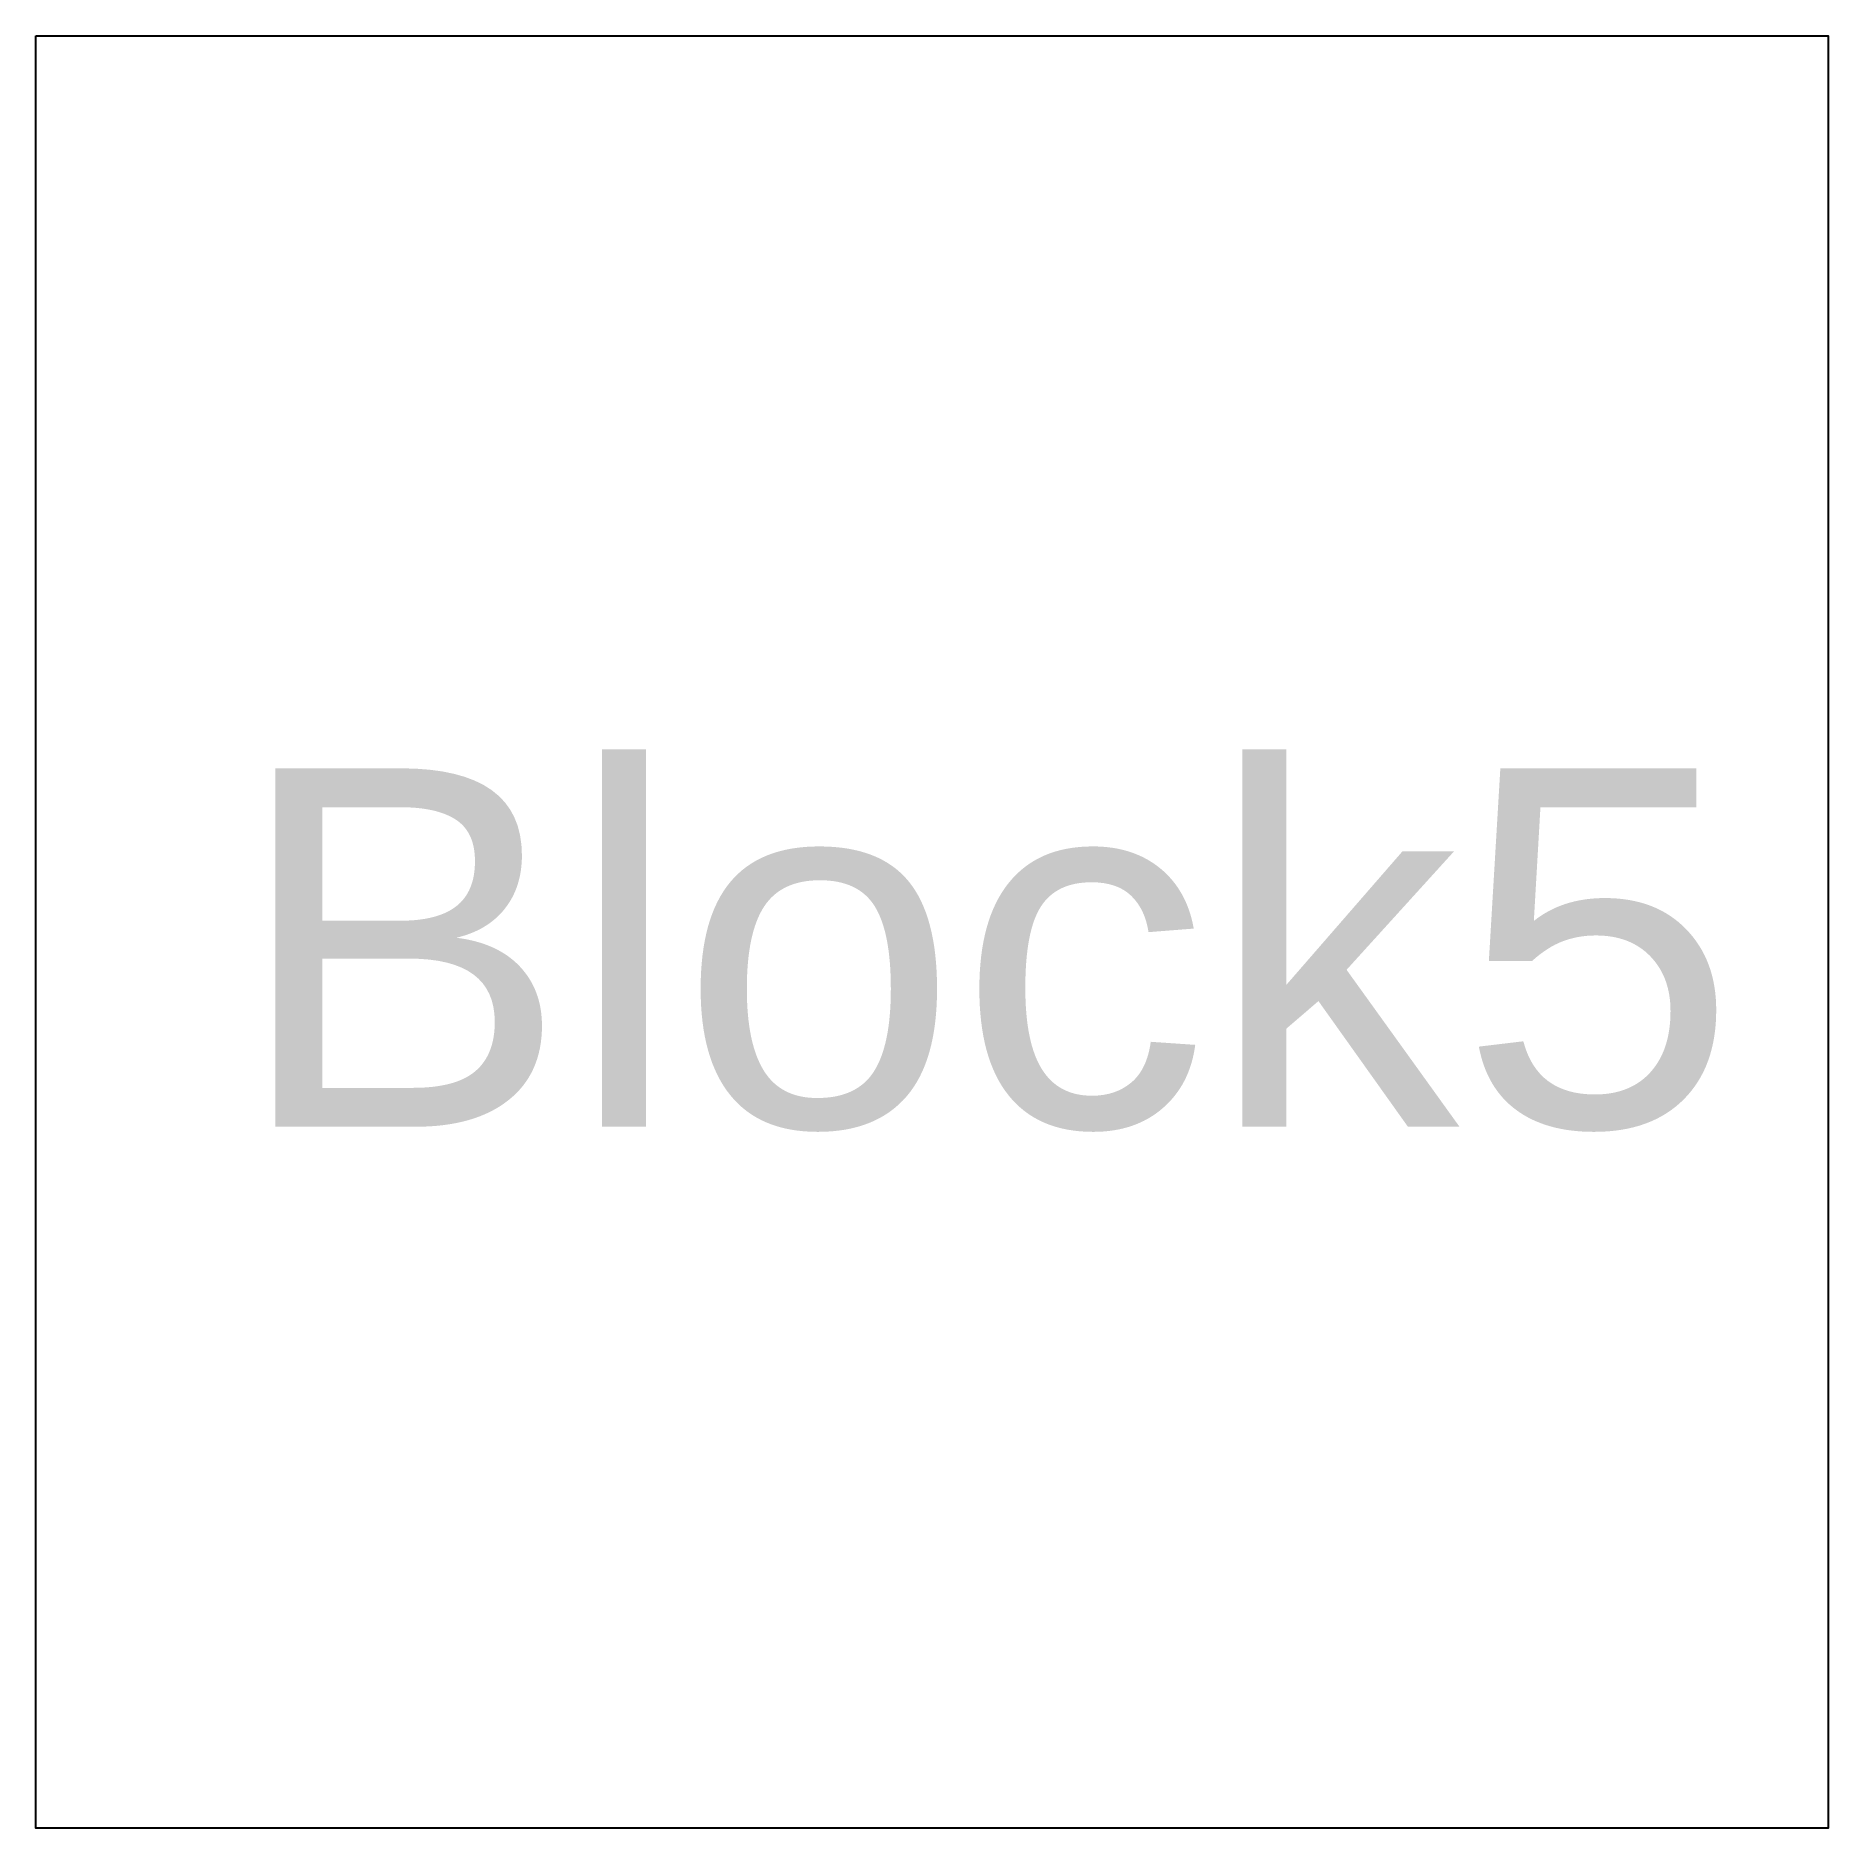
# Model space of a CAD drawing. Extents: x 1949.93 to 1950.93, y 1168.59 to 1169.59.
import ezdxf

# ---------------------------------------------------------------- set-up
doc = ezdxf.new("R2010")
doc.units = 0
doc.styles.get("Standard").update_dxf_attribs({"font": 'arial.ttf'})

msp = doc.modelspace()

# ---------------------------------------------------------------- linework, layer by layer
msp.add_lwpolyline([(1949.9265, 1169.5899), (1950.9265, 1169.5899), (1950.9265, 1168.5899), (1949.9265, 1168.5899)], close=True)

# ---------------------------------------------------------------- texts
msp.add_text('Block5', height=0.2).set_placement((1950.0373, 1168.9812))

doc.saveas('drawing.dxf')
